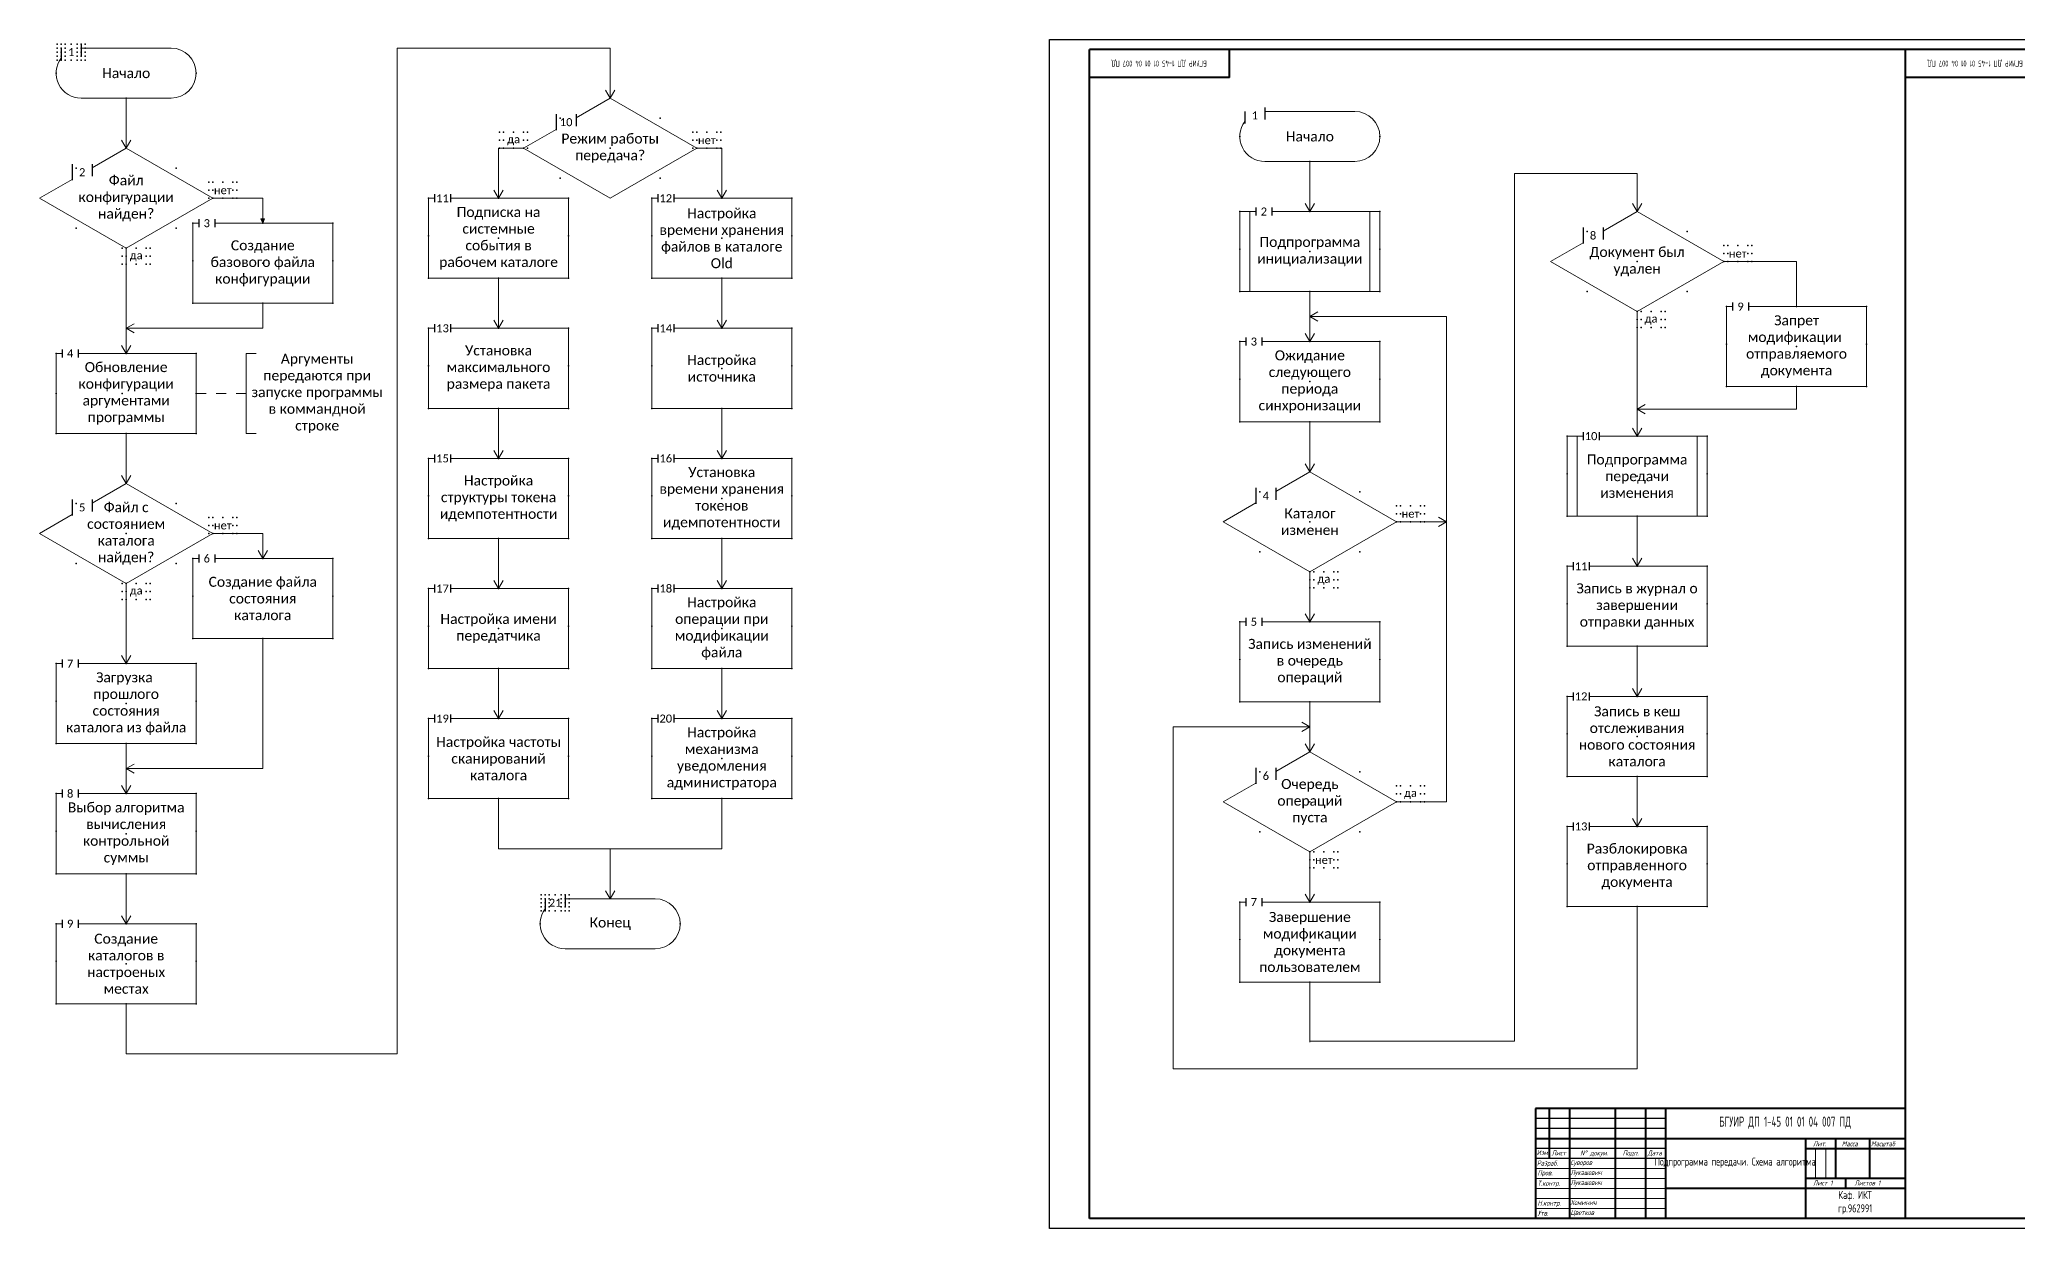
# Model space of a CAD drawing. Extents: x -790 to 1165, y -1314 to -720.
# Drawn here: x -790 to 199, y -1314 to -720 of the extents above; entities that cross this region are included whole.
import ezdxf

# ---------------------------------------------------------------- set-up
doc = ezdxf.new("R2010")
doc.units = 0
doc.header["$MEASUREMENT"] = 0
doc.layers.get('0').update_dxf_attribs({"linetype": 'CONTINUOUS'})
doc.layers.add('KONTUR', color=7, linetype='CONTINUOUS')
doc.layers.add('Тонкие', color=7, linetype='CONTINUOUS')
doc.layers.add('Невидимка', color=131, linetype='CONTINUOUS', plot=False)
for name, color, linetype, lineweight in [('Основная', 7, 'CONTINUOUS', 40), ('Схема', 50, 'CONTINUOUS', 20), ('текст', 7, 'CONTINUOUS', 20), ('тонкая', 7, 'CONTINUOUS', 20)]:
    doc.layers.add(name, color=color, linetype=linetype, lineweight=lineweight)
doc.styles.add('ЕСКД', font='eskd15.shx', dxfattribs={"width": 0.8})
doc.styles.add('стиль1', font='romans.shx', dxfattribs={"width": 0.75, "oblique": 15, "height": 3.5})

msp = doc.modelspace()

# ---------------------------------------------------------------- hatches: boundary and pattern name
at = {"layer": 'Схема'}
h = msp.add_hatch(color=256, dxfattribs=at)
h.dxf.hatch_style = 1
h.paths.add_polyline_path([(-677.68, -809.76), (-678.62, -809.76), (-678.62, -811.95)])
h.paths.add_polyline_path([(-678.62, -809.76), (-679.56, -809.76), (-678.62, -811.95)])

# ---------------------------------------------------------------- linework, layer by layer
for p, q in [((22.74, -1259.18), (-42.26, -1259.18)), ((22.74, -1264.18), (-42.26, -1264.18)), ((22.74, -1274.18), (-42.26, -1274.18)), ((22.74, -1279.18), (-42.26, -1279.18))]:
    msp.add_line(p, q)
at = {"layer": 'KONTUR'}
for p, q in [((-285.26, -1314.18), (-285.26, -720.18)), ((-285.26, -720.18), (555.74, -720.18)), ((555.74, -1314.18), (-285.26, -1314.18))]:
    msp.add_line(p, q, dxfattribs=at)
at = {"layer": 'Невидимка'}
for p, q in [((-779.42, -724.45), (-779.42, -730.45)), ((-769.42, -722.45), (-769.42, -728.45)), ((-531.94, -757.45), (-531.94, -765.45)), ((-521.94, -757.45), (-521.94, -763.45)), ((-187.63, -756.09), (-187.63, -762.09)), ((-177.63, -754.09), (-177.63, -760.09)), ((-773.92, -782.45), (-773.92, -790.45)), ((-763.92, -782.45), (-763.92, -788.45)), ((-592.74, -797.45), (-592.74, -801.45)), ((-584.74, -797.45), (-584.74, -801.45)), ((-481.14, -797.45), (-481.14, -801.45)), ((-473.14, -797.45), (-473.14, -801.45)), ((-710.62, -809.95), (-710.62, -813.95)), ((-702.62, -809.95), (-702.62, -813.95)), ((-182.13, -804.09), (-182.13, -808.09)), ((-174.13, -804.09), (-174.13, -808.09)), ((-18.53, -814.09), (-18.53, -822.09)), ((-8.53, -814.09), (-8.53, -820.09)), ((56.2, -851.59), (56.2, -855.59)), ((64.2, -851.59), (64.2, -855.59)), ((-592.74, -862.45), (-592.74, -866.45)), ((-584.74, -862.45), (-584.74, -866.45)), ((-481.14, -862.45), (-481.14, -866.45)), ((-473.14, -862.45), (-473.14, -866.45)), ((-187.13, -869.09), (-187.13, -873.09)), ((-179.13, -869.09), (-179.13, -873.09)), ((-778.92, -874.95), (-778.92, -878.95)), ((-770.92, -874.95), (-770.92, -878.95)), ((-18.53, -916.34), (-18.53, -920.34)), ((-10.53, -916.34), (-10.53, -920.34)), ((-592.74, -927.45), (-592.74, -931.45)), ((-584.74, -927.45), (-584.74, -931.45)), ((-481.14, -927.45), (-481.14, -931.45)), ((-473.14, -927.45), (-473.14, -931.45)), ((-182.13, -944.09), (-182.13, -952.09)), ((-172.13, -944.09), (-172.13, -950.09)), ((-773.92, -949.95), (-773.92, -957.95)), ((-763.92, -949.95), (-763.92, -955.95)), ((-710.62, -977.45), (-710.62, -981.45)), ((-702.62, -977.45), (-702.62, -981.45)), ((-23.53, -981.34), (-23.53, -985.34)), ((-15.53, -981.34), (-15.53, -985.34)), ((-592.74, -992.45), (-592.74, -996.45)), ((-584.74, -992.45), (-584.74, -996.45)), ((-481.14, -992.45), (-481.14, -996.45)), ((-473.14, -992.45), (-473.14, -996.45)), ((-187.13, -1009.09), (-187.13, -1013.09)), ((-179.13, -1009.09), (-179.13, -1013.09)), ((-778.92, -1029.95), (-778.92, -1033.95)), ((-770.92, -1029.95), (-770.92, -1033.95)), ((-23.53, -1046.34), (-23.53, -1050.34)), ((-15.53, -1046.34), (-15.53, -1050.34)), ((-592.74, -1057.45), (-592.74, -1061.45)), ((-584.74, -1057.45), (-584.74, -1061.45)), ((-481.14, -1057.45), (-481.14, -1061.45)), ((-473.14, -1057.45), (-473.14, -1061.45)), ((-182.13, -1084.09), (-182.13, -1092.09)), ((-172.13, -1084.09), (-172.13, -1090.09)), ((-778.92, -1094.95), (-778.92, -1098.95)), ((-770.92, -1094.95), (-770.92, -1098.95)), ((-23.53, -1111.34), (-23.53, -1115.34)), ((-15.53, -1111.34), (-15.53, -1115.34)), ((-537.44, -1149.45), (-537.44, -1155.45)), ((-527.44, -1147.45), (-527.44, -1153.45)), ((-187.13, -1149.09), (-187.13, -1153.09)), ((-179.13, -1149.09), (-179.13, -1153.09)), ((-778.92, -1159.95), (-778.92, -1163.95)), ((-770.92, -1159.95), (-770.92, -1163.95))]:
    msp.add_line(p, q, dxfattribs=at)
for p in [(-781.42, -722.45), (-781.42, -724.45), (-781.42, -726.45), (-781.42, -728.45), (-781.42, -730.45), (-779.42, -722.45), (-779.42, -724.45), (-779.42, -726.45), (-779.42, -728.45), (-779.42, -730.45), (-777.42, -722.45), (-777.42, -724.45), (-777.42, -726.45), (-777.42, -728.45), (-777.42, -730.45), (-774.42, -722.45), (-774.42, -730.45), (-771.42, -722.45), (-771.42, -724.45), (-771.42, -726.45), (-771.42, -728.45), (-771.42, -730.45), (-769.42, -722.45), (-769.42, -724.45), (-769.42, -726.45), (-769.42, -728.45), (-769.42, -730.45), (-767.42, -722.45), (-767.42, -724.45), (-767.42, -726.45), (-767.42, -728.45), (-767.42, -730.45), (-781.92, -736.95), (-711.92, -736.95), (-746.92, -749.45), (-529.94, -759.45), (-529.94, -759.45), (-479.94, -759.45), (-560.24, -766.45), (-560.24, -770.45), (-558.24, -766.45), (-558.24, -770.45), (-553.24, -766.45), (-548.24, -766.45), (-548.24, -770.45), (-546.24, -766.45), (-546.24, -770.45), (-463.64, -766.45), (-463.64, -770.45), (-461.64, -766.45), (-461.64, -770.45), (-456.64, -766.45), (-451.64, -766.45), (-451.64, -770.45), (-449.64, -766.45), (-449.64, -770.45), (-190.13, -768.59), (-120.13, -768.59), (-560.24, -774.45), (-558.24, -774.45), (-553.24, -774.45), (-548.24, -774.45), (-546.24, -774.45), (-504.94, -774.45), (-463.64, -774.45), (-461.64, -774.45), (-456.64, -774.45), (-451.64, -774.45), (-449.64, -774.45), (-155.13, -781.09), (-771.92, -784.45), (-771.92, -784.45), (-721.92, -784.45), (-529.94, -789.45), (-479.94, -789.45), (-746.92, -799.45), (-705.62, -791.45), (-705.62, -795.45), (-705.62, -799.45), (-703.62, -791.45), (-703.62, -795.45), (-703.62, -799.45), (-698.62, -791.45), (-698.62, -799.45), (-693.62, -791.45), (-693.62, -795.45), (-693.62, -799.45), (-691.62, -791.45), (-691.62, -795.45), (-691.62, -799.45), (-595.74, -799.45), (-595.74, -799.45), (-595.74, -799.45), (-560.74, -799.45), (-525.74, -799.45), (-484.14, -799.45), (-484.14, -799.45), (-449.14, -799.45), (-414.14, -799.45), (-190.13, -806.09), (-155.13, -806.09), (-120.13, -806.09), (-771.92, -814.45), (-721.92, -814.45), (-713.62, -811.95), (-713.62, -811.95), (-678.62, -811.95), (-643.62, -811.95), (-595.74, -818.2), (-560.74, -819.45), (-560.74, -819.45), (-525.74, -818.2), (-484.14, -818.2), (-449.14, -819.45), (-449.14, -819.45), (-414.14, -818.2), (-16.53, -816.09), (33.47, -816.09), (-748.92, -824.45), (-748.92, -828.45), (-746.92, -824.45), (-746.92, -828.45), (-741.92, -824.45), (-736.92, -824.45), (-736.92, -828.45), (-734.92, -824.45), (-734.92, -828.45), (-190.13, -824.84), (-155.13, -826.09), (-155.13, -826.09), (-120.13, -824.84), (51.77, -823.09), (51.77, -827.09), (53.77, -823.09), (53.77, -827.09), (58.77, -823.09), (63.77, -823.09), (63.77, -827.09), (65.77, -823.09), (65.77, -827.09), (-748.92, -832.45), (-746.92, -832.45), (-741.92, -832.45), (-736.92, -832.45), (-734.92, -832.45), (-713.62, -830.7), (-678.62, -831.95), (-678.62, -831.95), (-643.62, -830.7), (-595.74, -839.45), (-560.74, -839.45), (-525.74, -839.45), (-484.14, -839.45), (-449.14, -839.45), (-414.14, -839.45), (8.47, -831.09), (51.77, -831.09), (53.77, -831.09), (58.77, -831.09), (63.77, -831.09), (65.77, -831.09), (-190.13, -846.09), (-155.13, -846.09), (-120.13, -846.09), (-16.53, -846.09), (33.47, -846.09), (-713.62, -851.95), (-678.62, -851.95), (-643.62, -851.95), (8.47, -856.09), (8.47, -860.09), (10.47, -856.09), (10.47, -860.09), (15.47, -856.09), (20.47, -856.09), (20.47, -860.09), (22.47, -856.09), (22.47, -860.09), (53.2, -853.59), (53.2, -853.59), (88.2, -853.59), (88.2, -853.59), (123.2, -853.59), (123.2, -853.59), (-595.74, -864.45), (-595.74, -864.45), (-560.74, -864.45), (-525.74, -864.45), (-484.14, -864.45), (-484.14, -864.45), (-449.14, -864.45), (-414.14, -864.45), (8.47, -864.09), (10.47, -864.09), (15.47, -864.09), (20.47, -864.09), (22.47, -864.09), (-781.92, -876.95), (-781.92, -876.95), (-746.92, -876.95), (-711.92, -876.95), (-190.13, -871.09), (-155.13, -871.09), (-120.13, -871.09), (53.2, -872.34), (53.2, -872.34), (88.2, -873.59), (88.2, -873.59), (88.2, -873.59), (88.2, -873.59), (123.2, -872.34), (123.2, -872.34), (-595.74, -883.2), (-560.74, -884.45), (-560.74, -884.45), (-525.74, -883.2), (-484.14, -883.2), (-449.14, -884.45), (-449.14, -884.45), (-414.14, -883.2), (-190.13, -889.84), (-120.13, -889.84), (-781.92, -896.95), (-748.92, -896.95), (-748.92, -896.95), (-711.92, -896.95), (-155.13, -891.09), (-155.13, -891.09), (53.2, -893.59), (53.2, -893.59), (88.2, -893.59), (88.2, -893.59), (123.2, -893.59), (123.2, -893.59), (-595.74, -904.45), (-560.74, -904.45), (-525.74, -904.45), (-484.14, -904.45), (-449.14, -904.45), (-414.14, -904.45), (-781.92, -916.95), (-746.92, -916.95), (-711.92, -916.95), (-190.13, -911.09), (-155.13, -911.09), (-120.13, -911.09), (-26.53, -918.34), (8.47, -918.34), (43.47, -918.34), (-595.74, -929.45), (-595.74, -929.45), (-560.74, -929.45), (-525.74, -929.45), (-484.14, -929.45), (-484.14, -929.45), (-449.14, -929.45), (-414.14, -929.45), (-26.53, -937.09), (8.47, -938.34), (8.47, -938.34), (43.47, -937.09), (-595.74, -948.2), (-525.74, -948.2), (-484.14, -948.2), (-414.14, -948.2), (-180.13, -946.09), (-130.13, -946.09), (-771.92, -951.95), (-771.92, -951.95), (-721.92, -951.95), (-705.62, -958.95), (-703.62, -958.95), (-698.62, -958.95), (-693.62, -958.95), (-691.62, -958.95), (-560.74, -949.45), (-560.74, -949.45), (-449.14, -949.45), (-449.14, -949.45), (-111.83, -953.09), (-111.83, -957.09), (-109.83, -953.09), (-109.83, -957.09), (-104.83, -953.09), (-99.83, -953.09), (-99.83, -957.09), (-97.83, -953.09), (-97.83, -957.09), (-26.53, -958.34), (8.47, -958.34), (43.47, -958.34), (-746.92, -966.95), (-705.62, -962.95), (-705.62, -966.95), (-703.62, -962.95), (-703.62, -966.95), (-698.62, -966.95), (-693.62, -962.95), (-693.62, -966.95), (-691.62, -962.95), (-691.62, -966.95), (-155.13, -961.09), (-111.83, -961.09), (-109.83, -961.09), (-104.83, -961.09), (-99.83, -961.09), (-97.83, -961.09), (-595.74, -969.45), (-560.74, -969.45), (-525.74, -969.45), (-484.14, -969.45), (-449.14, -969.45), (-414.14, -969.45), (-180.13, -976.09), (-130.13, -976.09), (-771.92, -981.95), (-721.92, -981.95), (-713.62, -979.45), (-713.62, -979.45), (-713.62, -979.45), (-678.62, -979.45), (-643.62, -979.45), (-155.13, -986.09), (-153.13, -986.09), (-148.13, -986.09), (-143.13, -986.09), (-141.13, -986.09), (-26.53, -983.34), (8.47, -983.34), (43.47, -983.34), (-748.92, -991.95), (-748.92, -995.95), (-746.92, -991.95), (-746.92, -995.95), (-741.92, -991.95), (-736.92, -991.95), (-736.92, -995.95), (-734.92, -991.95), (-734.92, -995.95), (-713.62, -998.2), (-643.62, -998.2), (-595.74, -994.45), (-595.74, -994.45), (-560.74, -994.45), (-525.74, -994.45), (-484.14, -994.45), (-484.14, -994.45), (-449.14, -994.45), (-414.14, -994.45), (-155.13, -990.09), (-155.13, -994.09), (-153.13, -990.09), (-153.13, -994.09), (-148.13, -994.09), (-143.13, -990.09), (-143.13, -994.09), (-141.13, -990.09), (-141.13, -994.09), (-748.92, -999.95), (-746.92, -999.95), (-741.92, -999.95), (-736.92, -999.95), (-734.92, -999.95), (-678.62, -999.45), (-678.62, -999.45), (-26.53, -1002.09), (8.47, -1003.34), (8.47, -1003.34), (43.47, -1002.09), (-595.74, -1013.2), (-560.74, -1014.45), (-560.74, -1014.45), (-525.74, -1013.2), (-484.14, -1013.2), (-449.14, -1014.45), (-449.14, -1014.45), (-414.14, -1013.2), (-190.13, -1011.09), (-190.13, -1011.09), (-155.13, -1011.09), (-155.13, -1011.09), (-120.13, -1011.09), (-120.13, -1011.09), (-713.62, -1019.45), (-678.62, -1019.45), (-643.62, -1019.45), (-26.53, -1023.34), (8.47, -1023.34), (43.47, -1023.34), (-781.92, -1031.95), (-781.92, -1031.95), (-781.92, -1031.95), (-746.92, -1031.95), (-711.92, -1031.95), (-595.74, -1034.45), (-560.74, -1034.45), (-525.74, -1034.45), (-484.14, -1034.45), (-449.14, -1034.45), (-414.14, -1034.45), (-190.13, -1029.84), (-190.13, -1029.84), (-155.13, -1031.09), (-155.13, -1031.09), (-155.13, -1031.09), (-155.13, -1031.09), (-120.13, -1029.84), (-120.13, -1029.84), (-781.92, -1050.7), (-746.92, -1051.95), (-746.92, -1051.95), (-711.92, -1050.7), (-190.13, -1051.09), (-190.13, -1051.09), (-155.13, -1051.09), (-155.13, -1051.09), (-120.13, -1051.09), (-120.13, -1051.09), (-26.53, -1048.34), (8.47, -1048.34), (43.47, -1048.34), (-595.74, -1059.45), (-595.74, -1059.45), (-560.74, -1059.45), (-525.74, -1059.45), (-484.14, -1059.45), (-484.14, -1059.45), (-449.14, -1059.45), (-414.14, -1059.45), (-26.53, -1067.09), (43.47, -1067.09), (-781.92, -1071.95), (-746.92, -1071.95), (-711.92, -1071.95), (8.47, -1068.34), (8.47, -1068.34), (-595.74, -1078.2), (-560.74, -1079.45), (-560.74, -1079.45), (-525.74, -1078.2), (-484.14, -1078.2), (-449.14, -1079.45), (-449.14, -1079.45), (-414.14, -1078.2), (-180.13, -1086.09), (-130.13, -1086.09), (-781.92, -1096.95), (-781.92, -1096.95), (-781.92, -1096.95), (-746.92, -1096.95), (-711.92, -1096.95), (-111.83, -1093.09), (-111.83, -1097.09), (-109.83, -1093.09), (-109.83, -1097.09), (-104.83, -1093.09), (-99.83, -1093.09), (-99.83, -1097.09), (-97.83, -1093.09), (-97.83, -1097.09), (-26.53, -1088.34), (8.47, -1088.34), (43.47, -1088.34), (-595.74, -1099.45), (-560.74, -1099.45), (-525.74, -1099.45), (-484.14, -1099.45), (-449.14, -1099.45), (-414.14, -1099.45), (-155.13, -1101.09), (-111.83, -1101.09), (-109.83, -1101.09), (-104.83, -1101.09), (-99.83, -1101.09), (-97.83, -1101.09), (-781.92, -1115.7), (-746.92, -1116.95), (-746.92, -1116.95), (-711.92, -1115.7), (-180.13, -1116.09), (-130.13, -1116.09), (-26.53, -1113.34), (-26.53, -1113.34), (8.47, -1113.34), (8.47, -1113.34), (43.47, -1113.34), (43.47, -1113.34), (-155.13, -1126.09), (-153.13, -1126.09), (-148.13, -1126.09), (-143.13, -1126.09), (-141.13, -1126.09), (-781.92, -1136.95), (-746.92, -1136.95), (-711.92, -1136.95), (-155.13, -1130.09), (-155.13, -1134.09), (-153.13, -1130.09), (-153.13, -1134.09), (-148.13, -1134.09), (-143.13, -1130.09), (-143.13, -1134.09), (-141.13, -1130.09), (-141.13, -1134.09), (-26.53, -1132.09), (-26.53, -1132.09), (8.47, -1133.34), (8.47, -1133.34), (8.47, -1133.34), (8.47, -1133.34), (43.47, -1132.09), (43.47, -1132.09), (-539.44, -1147.45), (-539.44, -1149.45), (-539.44, -1151.45), (-539.44, -1153.45), (-539.44, -1155.45), (-537.44, -1147.45), (-537.44, -1149.45), (-537.44, -1151.45), (-537.44, -1153.45), (-537.44, -1155.45), (-535.44, -1147.45), (-535.44, -1149.45), (-535.44, -1151.45), (-535.44, -1153.45), (-535.44, -1155.45), (-532.44, -1147.45), (-532.44, -1155.45), (-529.44, -1147.45), (-529.44, -1149.45), (-529.44, -1151.45), (-529.44, -1153.45), (-529.44, -1155.45), (-527.44, -1147.45), (-527.44, -1149.45), (-527.44, -1151.45), (-527.44, -1153.45), (-527.44, -1155.45), (-525.44, -1147.45), (-525.44, -1149.45), (-525.44, -1151.45), (-525.44, -1153.45), (-525.44, -1155.45), (-190.13, -1151.09), (-190.13, -1151.09), (-155.13, -1151.09), (-155.13, -1151.09), (-120.13, -1151.09), (-120.13, -1151.09), (-26.53, -1153.34), (-26.53, -1153.34), (8.47, -1153.34), (8.47, -1153.34), (43.47, -1153.34), (43.47, -1153.34), (-781.92, -1161.95), (-781.92, -1161.95), (-781.92, -1161.95), (-746.92, -1161.95), (-711.92, -1161.95), (-539.94, -1161.95), (-469.94, -1161.95), (-190.13, -1169.84), (-190.13, -1169.84), (-155.13, -1171.09), (-155.13, -1171.09), (-155.13, -1171.09), (-155.13, -1171.09), (-120.13, -1169.84), (-120.13, -1169.84), (-781.92, -1180.7), (-746.92, -1181.95), (-746.92, -1181.95), (-711.92, -1180.7), (-190.13, -1191.09), (-190.13, -1191.09), (-155.13, -1191.09), (-155.13, -1191.09), (-120.13, -1191.09), (-120.13, -1191.09), (-781.92, -1201.95), (-746.92, -1201.95), (-711.92, -1201.95)]:
    msp.add_point(p, dxfattribs=at)
at = {"layer": 'Основная'}
for p, q in [((-265.26, -1269.18), (-265.26, -725.18)), ((550.74, -725.18), (-265.26, -725.18)), ((-195.26, -739.18), (-195.26, -725.18)), ((142.74, -1309.18), (142.74, -725.18)), ((-195.26, -739.18), (-265.26, -739.18)), ((212.74, -739.18), (142.74, -739.18)), ((-42.26, -1254.18), (-42.26, -1309.18)), ((142.74, -1254.18), (-42.26, -1254.18)), ((-35.26, -1279.18), (-35.26, -1254.18)), ((-25.26, -1254.18), (-25.26, -1309.18)), ((-2.26, -1309.18), (-2.26, -1254.18)), ((12.74, -1254.18), (12.74, -1309.18)), ((22.74, -1254.18), (22.74, -1309.18)), ((-265.26, -1309.18), (-265.26, -1269.18)), ((-42.26, -1269.18), (142.74, -1269.18)), ((92.74, -1269.18), (92.74, -1309.18)), ((92.74, -1274.18), (142.74, -1274.18)), ((107.74, -1269.18), (107.74, -1289.18)), ((124.74, -1269.18), (124.74, -1289.18)), ((142.74, -1294.18), (22.74, -1294.18)), ((142.74, -1289.18), (92.74, -1289.18)), ((112.74, -1289.18), (112.74, -1294.18)), ((550.74, -1309.18), (-265.26, -1309.18))]:
    msp.add_line(p, q, dxfattribs=at)
at = {"layer": 'Схема'}
for p, q in [((-769.42, -724.45), (-724.42, -724.45)), ((-504.94, -724.45), (-611.47, -724.45)), ((-611.47, -1226.95), (-611.47, -724.45)), ((-504.94, -724.45), (-504.94, -749.45)), ((-769.42, -749.45), (-724.42, -749.45)), ((-746.92, -749.45), (-746.92, -774.45)), ((-504.94, -749.45), (-521.94, -759.26)), ((-504.94, -749.45), (-507.25, -745.45)), ((-504.94, -749.45), (-502.63, -745.45)), ((-504.94, -749.45), (-461.64, -774.45)), ((-177.63, -756.09), (-132.63, -756.09)), ((-746.92, -774.45), (-749.23, -770.45)), ((-746.92, -774.45), (-744.61, -770.45)), ((-531.94, -765.03), (-548.24, -774.45)), ((-746.92, -774.45), (-763.92, -784.26)), ((-746.92, -774.45), (-703.62, -799.45)), ((-560.74, -774.45), (-548.24, -774.45)), ((-560.74, -774.45), (-560.74, -799.45)), ((-504.94, -799.45), (-548.24, -774.45)), ((-504.94, -799.45), (-461.64, -774.45)), ((-461.64, -774.45), (-449.14, -774.45)), ((-449.14, -774.45), (-449.14, -799.45)), ((-177.63, -781.09), (-132.63, -781.09)), ((-155.13, -781.09), (-155.13, -806.09)), ((-773.92, -790.03), (-790.22, -799.45)), ((-52.86, -787.1), (8.47, -787.1)), ((-52.86, -1220.6), (-52.86, -787.1)), ((8.47, -787.1), (8.47, -806.09)), ((-746.92, -824.45), (-790.22, -799.45)), ((-746.92, -824.45), (-703.62, -799.45)), ((-703.62, -799.45), (-678.62, -799.45)), ((-678.62, -799.45), (-678.62, -811.95)), ((-595.74, -799.45), (-592.74, -799.45)), ((-595.74, -799.45), (-595.74, -839.45)), ((-584.74, -799.45), (-525.74, -799.45)), ((-560.74, -799.45), (-563.05, -795.45)), ((-560.74, -799.45), (-558.43, -795.45)), ((-525.74, -799.45), (-525.74, -839.45)), ((-484.14, -799.45), (-481.14, -799.45)), ((-484.14, -799.45), (-484.14, -839.45)), ((-473.14, -799.45), (-414.14, -799.45)), ((-449.14, -799.45), (-451.45, -795.45)), ((-449.14, -799.45), (-446.83, -795.45)), ((-414.14, -799.45), (-414.14, -839.45)), ((-679.56, -809.76), (-678.62, -811.95)), ((-679.56, -809.76), (-677.68, -809.76)), ((-677.68, -809.76), (-678.62, -811.95)), ((-190.13, -806.09), (-182.13, -806.09)), ((-190.13, -806.09), (-190.13, -846.09)), ((-185.13, -806.09), (-185.13, -846.09)), ((-174.13, -806.09), (-120.13, -806.09)), ((-155.13, -806.09), (-157.44, -802.09)), ((-155.13, -806.09), (-152.82, -802.09)), ((-125.13, -806.09), (-125.13, -846.09)), ((-120.13, -806.09), (-120.13, -846.09)), ((8.47, -806.09), (-8.53, -815.91)), ((8.47, -806.09), (6.16, -802.09)), ((8.47, -806.09), (10.78, -802.09)), ((8.47, -806.09), (51.77, -831.09)), ((-713.62, -811.95), (-710.62, -811.95)), ((-713.62, -811.95), (-713.62, -851.95)), ((-702.62, -811.95), (-643.62, -811.95)), ((-643.62, -811.95), (-643.62, -851.95)), ((-746.92, -824.45), (-746.92, -876.95)), ((-18.53, -821.68), (-34.83, -831.09)), ((-595.74, -839.45), (-525.74, -839.45)), ((-560.74, -839.45), (-560.74, -864.45)), ((-484.14, -839.45), (-414.14, -839.45)), ((-449.14, -839.45), (-449.14, -864.45)), ((8.47, -856.09), (-34.83, -831.09)), ((8.47, -856.09), (51.77, -831.09)), ((51.77, -831.09), (88.2, -831.09)), ((88.2, -831.09), (88.2, -853.59)), ((-190.13, -846.09), (-120.13, -846.09)), ((-155.13, -858.59), (-155.13, -846.09)), ((-713.62, -851.95), (-643.62, -851.95)), ((-678.62, -864.45), (-678.62, -851.95)), ((-155.13, -858.59), (-151.13, -856.29)), ((-155.13, -858.59), (-155.13, -871.09)), ((-155.13, -858.59), (-86.83, -858.59)), ((-155.13, -858.59), (-151.13, -860.9)), ((-86.83, -961.09), (-86.83, -858.59)), ((8.47, -856.09), (8.47, -904.84)), ((53.2, -853.59), (56.2, -853.59)), ((53.2, -853.59), (53.2, -893.59)), ((53.2, -853.59), (56.2, -853.59)), ((53.2, -853.59), (53.2, -893.59)), ((64.2, -853.59), (123.2, -853.59)), ((64.2, -853.59), (123.2, -853.59)), ((123.2, -853.59), (123.2, -893.59)), ((123.2, -853.59), (123.2, -893.59)), ((-746.92, -864.45), (-742.92, -862.14)), ((-746.92, -864.45), (-678.62, -864.45)), ((-746.92, -864.45), (-742.92, -866.75)), ((-595.74, -864.45), (-592.74, -864.45)), ((-595.74, -864.45), (-595.74, -904.45)), ((-584.74, -864.45), (-525.74, -864.45)), ((-560.74, -864.45), (-563.05, -860.45)), ((-560.74, -864.45), (-558.43, -860.45)), ((-525.74, -864.45), (-525.74, -904.45)), ((-484.14, -864.45), (-481.14, -864.45)), ((-484.14, -864.45), (-484.14, -904.45)), ((-473.14, -864.45), (-414.14, -864.45)), ((-449.14, -864.45), (-451.45, -860.45)), ((-449.14, -864.45), (-446.83, -860.45)), ((-414.14, -864.45), (-414.14, -904.45)), ((-155.13, -871.09), (-157.44, -867.09)), ((-155.13, -871.09), (-152.82, -867.09)), ((-781.92, -876.95), (-778.92, -876.95)), ((-781.92, -876.95), (-781.92, -916.95)), ((-770.92, -876.95), (-711.92, -876.95)), ((-746.92, -876.95), (-749.23, -872.95)), ((-746.92, -876.95), (-744.61, -872.95)), ((-711.92, -876.95), (-711.92, -916.95)), ((-686.92, -876.95), (-681.92, -876.95)), ((-686.92, -876.95), (-686.92, -916.95)), ((-190.13, -871.09), (-187.13, -871.09)), ((-190.13, -871.09), (-190.13, -911.09)), ((-179.13, -871.09), (-120.13, -871.09)), ((-120.13, -871.09), (-120.13, -911.09)), ((-711.92, -896.95), (-706.92, -896.95)), ((-701.92, -896.95), (-696.92, -896.95)), ((-691.92, -896.95), (-686.92, -896.95)), ((53.2, -893.59), (123.2, -893.59)), ((53.2, -893.59), (123.2, -893.59)), ((88.2, -904.84), (88.2, -893.59)), ((-595.74, -904.45), (-525.74, -904.45)), ((-560.74, -904.45), (-560.74, -929.45)), ((-484.14, -904.45), (-414.14, -904.45)), ((-449.14, -904.45), (-449.14, -929.45)), ((8.47, -904.84), (12.47, -902.54)), ((8.47, -904.84), (88.2, -904.84)), ((8.47, -904.84), (8.47, -918.34)), ((8.47, -904.84), (12.47, -907.15)), ((-781.92, -916.95), (-711.92, -916.95)), ((-746.92, -916.95), (-746.92, -941.95)), ((-686.92, -916.95), (-681.92, -916.95)), ((-190.13, -911.09), (-120.13, -911.09)), ((-155.13, -911.09), (-155.13, -936.09)), ((-26.53, -918.34), (-18.53, -918.34)), ((-26.53, -918.34), (-26.53, -958.34)), ((-21.53, -918.34), (-21.53, -958.34)), ((-10.53, -918.34), (43.47, -918.34)), ((8.47, -918.34), (6.16, -914.34)), ((8.47, -918.34), (10.78, -914.34)), ((38.47, -918.34), (38.47, -958.34)), ((43.47, -918.34), (43.47, -958.34)), ((-595.74, -929.45), (-592.74, -929.45)), ((-595.74, -929.45), (-595.74, -969.45)), ((-584.74, -929.45), (-525.74, -929.45)), ((-560.74, -929.45), (-563.05, -925.45)), ((-560.74, -929.45), (-558.43, -925.45)), ((-525.74, -929.45), (-525.74, -969.45)), ((-484.14, -929.45), (-481.14, -929.45)), ((-484.14, -929.45), (-484.14, -969.45)), ((-473.14, -929.45), (-414.14, -929.45)), ((-449.14, -929.45), (-451.45, -925.45)), ((-449.14, -929.45), (-446.83, -925.45)), ((-414.14, -929.45), (-414.14, -969.45)), ((-746.92, -941.95), (-749.23, -937.95)), ((-746.92, -941.95), (-744.61, -937.95)), ((-155.13, -936.09), (-172.13, -945.91)), ((-155.13, -936.09), (-157.44, -932.09)), ((-155.13, -936.09), (-152.82, -932.09)), ((-155.13, -936.09), (-111.83, -961.09)), ((-746.92, -941.95), (-763.92, -951.76)), ((-746.92, -941.95), (-703.62, -966.95)), ((-773.92, -957.53), (-790.22, -966.95)), ((-182.13, -951.68), (-198.43, -961.09)), ((-86.83, -961.09), (-90.83, -958.79)), ((-26.53, -958.34), (43.47, -958.34)), ((8.47, -958.34), (8.47, -983.34)), ((-746.92, -991.95), (-790.22, -966.95)), ((-746.92, -991.95), (-703.62, -966.95)), ((-703.62, -966.95), (-678.62, -966.95)), ((-678.62, -966.95), (-678.62, -979.45)), ((-155.13, -986.09), (-198.43, -961.09)), ((-155.13, -986.09), (-111.83, -961.09)), ((-111.83, -961.09), (-86.83, -961.09)), ((-86.83, -961.09), (-90.83, -963.4)), ((-86.83, -1101.09), (-86.83, -961.09)), ((-678.62, -979.45), (-680.93, -975.45)), ((-678.62, -979.45), (-676.31, -975.45)), ((-595.74, -969.45), (-525.74, -969.45)), ((-560.74, -969.45), (-560.74, -994.45)), ((-484.14, -969.45), (-414.14, -969.45)), ((-449.14, -969.45), (-449.14, -994.45)), ((-713.62, -979.45), (-710.62, -979.45)), ((-713.62, -979.45), (-713.62, -1019.45)), ((-702.62, -979.45), (-643.62, -979.45)), ((-643.62, -979.45), (-643.62, -1019.45)), ((-155.13, -986.09), (-155.13, -1011.09)), ((-155.13, -986.09), (-155.13, -1011.09)), ((-26.53, -983.34), (-23.53, -983.34)), ((-26.53, -983.34), (-26.53, -1023.34)), ((-15.53, -983.34), (43.47, -983.34)), ((8.47, -983.34), (6.16, -979.34)), ((8.47, -983.34), (10.78, -979.34)), ((43.47, -983.34), (43.47, -1023.34)), ((-746.92, -991.95), (-746.92, -1031.95)), ((-595.74, -994.45), (-592.74, -994.45)), ((-595.74, -994.45), (-595.74, -1034.45)), ((-584.74, -994.45), (-525.74, -994.45)), ((-560.74, -994.45), (-563.05, -990.45)), ((-560.74, -994.45), (-558.43, -990.45)), ((-525.74, -994.45), (-525.74, -1034.45)), ((-484.14, -994.45), (-481.14, -994.45)), ((-484.14, -994.45), (-484.14, -1034.45)), ((-473.14, -994.45), (-414.14, -994.45)), ((-449.14, -994.45), (-451.45, -990.45)), ((-449.14, -994.45), (-446.83, -990.45)), ((-414.14, -994.45), (-414.14, -1034.45)), ((-155.13, -1011.09), (-157.44, -1007.09)), ((-155.13, -1011.09), (-152.82, -1007.09)), ((-190.13, -1011.09), (-187.13, -1011.09)), ((-190.13, -1011.09), (-190.13, -1051.09)), ((-190.13, -1011.09), (-187.13, -1011.09)), ((-190.13, -1011.09), (-190.13, -1051.09)), ((-179.13, -1011.09), (-120.13, -1011.09)), ((-179.13, -1011.09), (-120.13, -1011.09)), ((-120.13, -1011.09), (-120.13, -1051.09)), ((-120.13, -1011.09), (-120.13, -1051.09)), ((-746.92, -1031.95), (-749.23, -1027.95)), ((-746.92, -1031.95), (-744.61, -1027.95)), ((-713.62, -1019.45), (-643.62, -1019.45)), ((-678.62, -1084.45), (-678.62, -1019.45)), ((-26.53, -1023.34), (43.47, -1023.34)), ((8.47, -1023.34), (8.47, -1048.34)), ((-781.92, -1031.95), (-778.92, -1031.95)), ((-781.92, -1031.95), (-781.92, -1071.95)), ((-770.92, -1031.95), (-711.92, -1031.95)), ((-711.92, -1031.95), (-711.92, -1071.95)), ((-595.74, -1034.45), (-525.74, -1034.45)), ((-560.74, -1034.45), (-560.74, -1059.45)), ((-484.14, -1034.45), (-414.14, -1034.45)), ((-449.14, -1034.45), (-449.14, -1059.45)), ((8.47, -1048.34), (6.16, -1044.34)), ((8.47, -1048.34), (10.78, -1044.34)), ((-560.74, -1059.45), (-563.05, -1055.45)), ((-560.74, -1059.45), (-558.43, -1055.45)), ((-449.14, -1059.45), (-451.45, -1055.45)), ((-449.14, -1059.45), (-446.83, -1055.45)), ((-190.13, -1051.09), (-120.13, -1051.09)), ((-190.13, -1051.09), (-120.13, -1051.09)), ((-155.13, -1051.09), (-155.13, -1076.09)), ((-155.13, -1051.09), (-155.13, -1076.09)), ((-26.53, -1048.34), (-23.53, -1048.34)), ((-26.53, -1048.34), (-26.53, -1088.34)), ((-15.53, -1048.34), (43.47, -1048.34)), ((43.47, -1048.34), (43.47, -1088.34)), ((-595.74, -1059.45), (-592.74, -1059.45)), ((-595.74, -1059.45), (-595.74, -1099.45)), ((-584.74, -1059.45), (-525.74, -1059.45)), ((-525.74, -1059.45), (-525.74, -1099.45)), ((-484.14, -1059.45), (-481.14, -1059.45)), ((-484.14, -1059.45), (-484.14, -1099.45)), ((-473.14, -1059.45), (-414.14, -1059.45)), ((-414.14, -1059.45), (-414.14, -1099.45)), ((-155.13, -1063.59), (-223.43, -1063.59)), ((-223.43, -1063.59), (-223.43, -1234.45)), ((-155.13, -1063.59), (-159.13, -1061.29)), ((-155.13, -1063.59), (-159.13, -1065.9)), ((-781.92, -1071.95), (-711.92, -1071.95)), ((-746.92, -1084.45), (-746.92, -1071.95)), ((-155.13, -1076.09), (-172.13, -1085.91)), ((-155.13, -1076.09), (-157.44, -1072.09)), ((-155.13, -1076.09), (-152.82, -1072.09)), ((-155.13, -1076.09), (-111.83, -1101.09)), ((-746.92, -1084.45), (-742.92, -1082.14)), ((-746.92, -1084.45), (-678.62, -1084.45)), ((-746.92, -1096.95), (-746.92, -1084.45)), ((-746.92, -1084.45), (-742.92, -1086.75)), ((-781.92, -1096.95), (-778.92, -1096.95)), ((-781.92, -1096.95), (-781.92, -1136.95)), ((-770.92, -1096.95), (-711.92, -1096.95)), ((-746.92, -1096.95), (-749.23, -1092.95)), ((-746.92, -1096.95), (-744.61, -1092.95)), ((-711.92, -1096.95), (-711.92, -1136.95)), ((-182.13, -1091.68), (-198.43, -1101.09)), ((-26.53, -1088.34), (43.47, -1088.34)), ((8.47, -1088.34), (8.47, -1113.34)), ((-595.74, -1099.45), (-525.74, -1099.45)), ((-560.74, -1099.45), (-560.74, -1124.45)), ((-484.14, -1099.45), (-414.14, -1099.45)), ((-449.14, -1099.45), (-449.14, -1124.45)), ((-155.13, -1126.09), (-198.43, -1101.09)), ((-155.13, -1126.09), (-111.83, -1101.09)), ((-111.83, -1101.09), (-86.83, -1101.09)), ((-26.53, -1113.34), (-23.53, -1113.34)), ((-26.53, -1113.34), (-26.53, -1153.34)), ((-26.53, -1113.34), (-23.53, -1113.34)), ((-26.53, -1113.34), (-26.53, -1153.34)), ((-15.53, -1113.34), (43.47, -1113.34)), ((-15.53, -1113.34), (43.47, -1113.34)), ((8.47, -1113.34), (6.16, -1109.34)), ((8.47, -1113.34), (10.78, -1109.34)), ((43.47, -1113.34), (43.47, -1153.34)), ((43.47, -1113.34), (43.47, -1153.34)), ((-560.74, -1124.45), (-449.14, -1124.45)), ((-504.94, -1124.45), (-504.94, -1149.45)), ((-504.94, -1124.45), (-504.94, -1149.45)), ((-155.13, -1126.09), (-155.13, -1151.09)), ((-155.13, -1126.09), (-155.13, -1151.09)), ((-781.92, -1136.95), (-711.92, -1136.95)), ((-746.92, -1136.95), (-746.92, -1161.95)), ((-504.94, -1149.45), (-507.25, -1145.45)), ((-504.94, -1149.45), (-502.63, -1145.45)), ((-527.44, -1149.45), (-482.44, -1149.45)), ((-190.13, -1151.09), (-187.13, -1151.09)), ((-190.13, -1151.09), (-190.13, -1191.09)), ((-190.13, -1151.09), (-187.13, -1151.09)), ((-190.13, -1151.09), (-190.13, -1191.09)), ((-179.13, -1151.09), (-120.13, -1151.09)), ((-179.13, -1151.09), (-120.13, -1151.09)), ((-155.13, -1151.09), (-157.44, -1147.09)), ((-155.13, -1151.09), (-152.82, -1147.09)), ((-120.13, -1151.09), (-120.13, -1191.09)), ((-120.13, -1151.09), (-120.13, -1191.09)), ((-26.53, -1153.34), (43.47, -1153.34)), ((-26.53, -1153.34), (43.47, -1153.34)), ((8.47, -1153.34), (8.47, -1234.45)), ((8.47, -1153.34), (8.47, -1234.45)), ((-781.92, -1161.95), (-778.92, -1161.95)), ((-781.92, -1161.95), (-781.92, -1201.95)), ((-770.92, -1161.95), (-711.92, -1161.95)), ((-746.92, -1161.95), (-749.23, -1157.95)), ((-746.92, -1161.95), (-744.61, -1157.95)), ((-711.92, -1161.95), (-711.92, -1201.95)), ((-527.44, -1174.45), (-482.44, -1174.45)), ((-190.13, -1191.09), (-120.13, -1191.09)), ((-190.13, -1191.09), (-120.13, -1191.09)), ((-155.13, -1191.09), (-155.13, -1221.09)), ((-781.92, -1201.95), (-711.92, -1201.95)), ((-746.92, -1201.95), (-746.92, -1226.95)), ((-155.13, -1220.6), (-52.86, -1220.6)), ((-746.92, -1226.95), (-611.47, -1226.95)), ((8.47, -1234.45), (-223.43, -1234.45))]:
    msp.add_line(p, q, dxfattribs=at)
for centre, start, end in [((-769.42, -736.95), 143.1301, 270), ((-724.42, -736.95), 270, 90), ((-177.63, -768.59), 143.1301, 270), ((-132.63, -768.59), 270, 90), ((-527.44, -1161.95), 143.1301, 270), ((-482.44, -1161.95), 270, 90)]:
    msp.add_arc(centre, 12.5, start, end, dxfattribs=at)
at = {"layer": 'тонкая'}
for p, q in [((97.72, -1274.39), (97.72, -1289.18)), ((102.8, -1274.39), (102.8, -1289.18)), ((-42.26, -1284.18), (22.74, -1284.18)), ((22.74, -1289.18), (-42.26, -1289.18)), ((22.74, -1294.18), (-42.26, -1294.18))]:
    msp.add_line(p, q, dxfattribs=at)
for points in [[(-42.26, -1299.18), (22.74, -1299.18)], [(-42.26, -1304.18), (22.74, -1304.18)]]:
    msp.add_lwpolyline(points, dxfattribs=at)

# ---------------------------------------------------------------- texts
at = {"layer": 'Схема', "attachment_point": 5}
for s, width, gutter_width, insert, char_height in [('{\\fCalibri|b0|i0|c0|p34;1}', 10, 20, (-774.42, -726.45), 4), ('{\\fCalibri|b0|i0|c204|p34;Начало}', 37.5, 25, (-746.92, -736.95), 5), ('{\\fCalibri|b0|i0|c0|p34;10}', 10, 20, (-526.94, -761.45), 4), ('{\\fCalibri|b0|i0|c0|p34;1}', 10, 20, (-182.63, -758.09), 4), ('{\\fCalibri|b0|i0|c204|p34;да}', 10, 20, (-553.24, -770.45), 4), ('{\\fCalibri|b0|i0|c204|p34;Режим работы передача\\fCalibri|b0|i0|c0|p34;?}', 50, 20, (-504.94, -774.45), 5), ('{\\fCalibri|b0|i0|c204|p34;нет}', 10, 20, (-456.64, -770.45), 4), ('{\\fCalibri|b0|i0|c204|p34;Начало}', 37.5, 25, (-155.13, -768.59), 5), ('{\\fCalibri|b0|i0|c204|p34;Файл конфигурации найден\\fCalibri|b0|i0|c0|p34;?}', 50, 20, (-746.92, -799.45), 5), ('{\\fCalibri|b0|i0|c0|p34;2}', 10, 20, (-768.92, -786.45), 4), ('{\\fCalibri|b0|i0|c204|p34;нет}', 10, 20, (-698.62, -795.45), 4), ('{\\fCalibri|b0|i0|c0|p34;11}', 10, 20, (-588.74, -799.45), 4), ('{\\fCalibri|b0|i0|c0|p34;12}', 10, 20, (-477.14, -799.45), 4), ('{\\fCalibri|b0|i0|c0|p34;3}', 10, 20, (-706.62, -811.95), 4), ('{\\fCalibri|b0|i0|c204|p34;Подписка на системные события в рабочем каталоге}', 62.5, 25, (-560.74, -819.45), 5), ('{\\fCalibri|b0|i0|c204|p34;Настройка времени хранения файлов в каталоге \\fCalibri|b0|i0|c0|p34;Old}', 62.5, 25, (-449.14, -819.45), 5), ('{\\fCalibri|b0|i0|c204|p34;2}', 10, 20, (-178.13, -806.09), 4), ('{\\fCalibri|b0|i0|c204|p34;Создание базового файла конфигурации}', 62.5, 25, (-678.62, -831.95), 5), ('{\\fCalibri|b0|i0|c204|p34;Подпрограмма инициализации}', 62.5, 25, (-155.13, -826.09), 5), ('{\\fCalibri|b0|i0|c204|p34;8}', 10, 20, (-13.53, -818.09), 4), ('{\\fCalibri|b0|i0|c204|p34;да}', 10, 20, (-741.92, -828.45), 4), ('{\\fCalibri|b0|i0|c204|p34;Документ был удален}', 50, 20, (8.47, -831.09), 5), ('{\\fCalibri|b0|i0|c204|p34;нет}', 10, 20, (58.77, -827.09), 4), ('{\\fCalibri|b0|i0|c204|p34;да}', 10, 20, (15.47, -860.09), 4), ('{\\fCalibri|b0|i0|c204|p34;9}', 10, 20, (60.2, -853.59), 4), ('{\\fCalibri|b0|i0|c204|p34;Запрет модификации \\fCalibri|b0|i0|c0|p34; \\fCalibri|b0|i0|c204|p34;отправляемого документа}', 62.5, 25, (88.2, -873.59), 5), ('{\\fCalibri|b0|i0|c0|p34;13}', 10, 20, (-588.74, -864.45), 4), ('{\\fCalibri|b0|i0|c0|p34;14}', 10, 20, (-477.14, -864.45), 4), ('{\\fCalibri|b0|i0|c204|p34;3}', 10, 20, (-183.13, -871.09), 4), ('{\\fCalibri|b0|i0|c0|p34;4}', 10, 20, (-774.92, -876.95), 4), ('{\\fCalibri|b0|i0|c204|p34;Аргументы передаются при запуске программы в коммандной строке}', 66.0034, 25, (-651.43, -896.95), 5), ('{\\fCalibri|b0|i0|c204|p34;Установка максимального размера пакета}', 62.5, 25, (-560.74, -884.45), 5), ('{\\fCalibri|b0|i0|c204|p34;Настройка источника}', 62.5, 25, (-449.14, -884.45), 5), ('{\\fCalibri|b0|i0|c204|p34;Ожидание следующего периода синхронизации}', 62.5, 25, (-155.13, -891.09), 5), ('{\\fCalibri|b0|i0|c204|p34;Обновление конфигурации аргументами программы}', 62.5, 25, (-746.92, -896.95), 5), ('{\\fCalibri|b0|i0|c204|p34;10}', 10, 20, (-14.53, -918.34), 4), ('{\\fCalibri|b0|i0|c0|p34;15}', 10, 20, (-588.74, -929.45), 4), ('{\\fCalibri|b0|i0|c0|p34;16}', 10, 20, (-477.14, -929.45), 4), ('{\\fCalibri|b0|i0|c204|p34;Подпрограмма передачи изменения}', 62.5, 25, (8.47, -938.34), 5), ('{\\fCalibri|b0|i0|c204|p34;Настройка структуры токена идемпотентности}', 62.5, 25, (-560.74, -949.45), 5), ('{\\fCalibri|b0|i0|c204|p34;Установка времени хранения токенов идемпотентности}', 62.5, 25, (-449.14, -949.45), 5), ('{\\fCalibri|b0|i0|c204|p34;4}', 10, 20, (-177.13, -948.09), 4), ('{\\fCalibri|b0|i0|c0|p34;5}', 10, 20, (-768.92, -953.95), 4), ('{\\fCalibri|b0|i0|c204|p34;Файл с состоянием каталога найден\\fCalibri|b0|i0|c0|p34;?}', 50, 20, (-746.92, -966.95), 5), ('{\\fCalibri|b0|i0|c204|p34;Каталог изменен}', 50, 20, (-155.13, -961.09), 5), ('{\\fCalibri|b0|i0|c204|p34;нет}', 10, 20, (-104.83, -957.09), 4), ('{\\fCalibri|b0|i0|c204|p34;нет}', 10, 20, (-698.62, -962.95), 4), ('{\\fCalibri|b0|i0|c0|p34;6}', 10, 20, (-706.62, -979.45), 4), ('{\\fCalibri|b0|i0|c204|p34;Создание файла состояния каталога}', 62.5, 25, (-678.62, -999.45), 5), ('{\\fCalibri|b0|i0|c204|p34;да}', 10, 20, (-148.13, -990.09), 4), ('{\\fCalibri|b0|i0|c204|p34;11}', 10, 20, (-19.53, -983.34), 4), ('{\\fCalibri|b0|i0|c204|p34;да}', 10, 20, (-741.92, -995.95), 4), ('{\\fCalibri|b0|i0|c0|p34;17}', 10, 20, (-588.74, -994.45), 4), ('{\\fCalibri|b0|i0|c0|p34;18}', 10, 20, (-477.14, -994.45), 4), ('{\\fCalibri|b0|i0|c204|p34;Настройка операции при модификации файла}', 62.5, 25, (-449.14, -1014.45), 5), ('{\\fCalibri|b0|i0|c204|p34;Запись в журнал о завершении отправки данных}', 62.5, 25, (8.47, -1003.34), 5), ('{\\fCalibri|b0|i0|c204|p34;Настройка имени передатчика}', 62.5, 25, (-560.74, -1014.45), 5), ('{\\fCalibri|b0|i0|c204|p34;5}', 10, 20, (-183.13, -1011.09), 4), ('{\\fCalibri|b0|i0|c204|p34;Запись изменений в очередь операций}', 62.5, 25, (-155.13, -1031.09), 5), ('{\\fCalibri|b0|i0|c204|p34;Загрузка  прошлого состояния каталога из файла}', 62.5, 25, (-746.92, -1051.95), 5), ('{\\fCalibri|b0|i0|c0|p34;7}', 10, 20, (-774.92, -1031.95), 4), ('{\\fCalibri|b0|i0|c204|p34;12}', 10, 20, (-19.53, -1048.34), 4), ('{\\fCalibri|b0|i0|c0|p34;19}', 10, 20, (-588.74, -1059.45), 4), ('{\\fCalibri|b0|i0|c0|p34;20}', 10, 20, (-477.14, -1059.45), 4), ('{\\fCalibri|b0|i0|c204|p34;Запись в кеш отслеживания нового состояния каталога}', 62.5, 25, (8.47, -1068.34), 5), ('{\\fCalibri|b0|i0|c204|p34;Настройка механизма уведомления администратора}', 62.5, 25, (-449.14, -1079.45), 5), ('{\\fCalibri|b0|i0|c204|p34;Настройка частоты сканирований каталога}', 62.5, 25, (-560.74, -1079.45), 5), ('{\\fCalibri|b0|i0|c204|p34;6}', 10, 20, (-177.13, -1088.09), 4), ('{\\fCalibri|b0|i0|c0|p34;8}', 10, 20, (-774.92, -1096.95), 4), ('{\\fCalibri|b0|i0|c204|p34;Очередь операций пуста}', 50, 20, (-155.13, -1101.09), 5), ('{\\fCalibri|b0|i0|c204|p34;да}', 10, 20, (-104.83, -1097.09), 4), ('{\\fCalibri|b0|i0|c204|p34;Выбор алгоритма вычисления контрольной суммы }', 62.5, 25, (-746.92, -1116.95), 5), ('{\\fCalibri|b0|i0|c204|p34;13}', 10, 20, (-19.53, -1113.34), 4), ('{\\fCalibri|b0|i0|c204|p34;Разблокировка отправленного документа}', 62.5, 25, (8.47, -1133.34), 5), ('{\\fCalibri|b0|i0|c204|p34;нет}', 10, 20, (-148.13, -1130.09), 4), ('{\\fCalibri|b0|i0|c0|p34;21}', 10, 20, (-532.44, -1151.45), 4), ('{\\fCalibri|b0|i0|c204|p34;7}', 10, 20, (-183.13, -1151.09), 4), ('{\\fCalibri|b0|i0|c204|p34;Завершение\\Pмодификации документа пользователем}', 62.5, 25, (-155.13, -1171.09), 5), ('{\\fCalibri|b0|i0|c0|p34;9}', 10, 20, (-774.92, -1161.95), 4), ('{\\fCalibri|b0|i0|c204|p34;Конец}', 37.5, 25, (-504.94, -1161.95), 5), ('{\\fCalibri|b0|i0|c204|p34;Создание каталогов в настроеных местах}', 62.5, 25, (-746.92, -1181.95), 5)]:
    msp.add_mtext_dynamic_manual_height_columns(s, width=width, gutter_width=gutter_width, heights=[0], dxfattribs=dict(at, insert=insert, char_height=char_height))
at = {"layer": 'текст', "style": 'стиль1', "oblique": 15, "width": 0.75}
for s, p in [('Изм', (-41.72, -1277.57)), ('Лист', (-34.24, -1277.72)), ('N%%d докум. ', (-19.96, -1277.72)), ('Подп.', (1.29, -1277.72)), ('Дата', (13.74, -1277.72)), ('Лит.', (96.45, -1273.11)), ('Масса', (110.83, -1273.11)), ('Масштаб', (125.42, -1273.11)), ('Разраб.', (-41.6, -1282.82)), ('Пров.', (-41.3, -1287.65)), ('Лукашевич', (-24.84, -1287.47)), ('Суворов', (-24.84, -1282.47)), ('Т.контр.', (-41.3, -1292.84)), ('Лукашевич', (-24.84, -1292.47)), ('Лист 1', (96.45, -1292.73)), ('Листов 1', (117.18, -1292.73)), ('Утв.', (-41.3, -1307.79)), ('Н.контр.', (-41.3, -1302.77)), ('Хоминич', (-24.84, -1302.47)), ('Цветков', (-24.84, -1307.47))]:
    msp.add_text(s, height=2.5, dxfattribs=at).set_placement(p)
at = {"layer": 'Тонкие', "char_height": 3, "attachment_point": 5, "rotation": 180, "style": 'ЕСКД'}
for heights, insert in [([4.17], (-230.5, -731.83)), ([0], (177.5, -731.83))]:
    msp.add_mtext_dynamic_manual_height_columns('\\pxt11;БГУИР ДП 1-45 01 01 04 007 ПД', width=70, gutter_width=20, heights=heights, dxfattribs=dict(at, insert=insert))
at = {"layer": 'Тонкие', "attachment_point": 5, "style": 'ЕСКД'}
for s, width, insert, char_height in [('БГУИР ДП 1-45 01 01 04 007 ПД', 120, (82.5, -1261.33), 5), ('Подпрограмма передачи. Схема алгоритма', 70, (57.5, -1281.33), 4), ('Каф. ИКТ\\Pгр.962991', 50, (117.5, -1301.33), 4)]:
    msp.add_mtext_dynamic_manual_height_columns(s, width=width, gutter_width=20, heights=[0], dxfattribs=dict(at, insert=insert, char_height=char_height))

doc.saveas('drawing.dxf')
